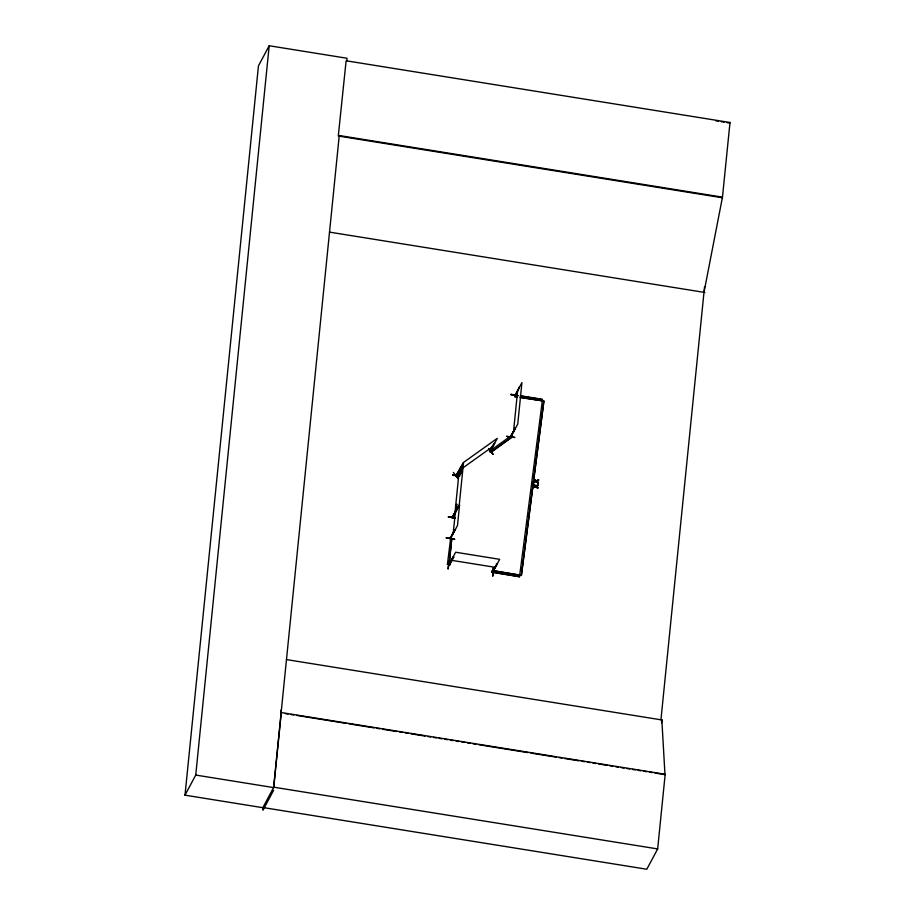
<?xml version="1.0" encoding="UTF-8"?>
<svg xmlns="http://www.w3.org/2000/svg" width="915" height="915" viewBox="0 0 915 915"><rect width="100%" height="100%" fill="white"/><g stroke="black" fill="none" stroke-linecap="round" stroke-linejoin="round"><path stroke-width="1.37" d="M455.258 518.29L448.407 516.849L455.327 518.119M457.1 475.777L456.505 476.715L463.482 462.99L459.307 504.451L452.33 517.41L452.365 516.746L457.043 508.671L452.673 518.13L459.57 504.806L457.489 525.53L450.615 538.5L450.477 537.78M450.626 538.432L447.435 564.315C451.53 564.052 447.79 566.248 449.757 564.738M452.731 518.062L452.948 516.518M454.618 530.025L450.043 538.409M456.676 509.655L452.262 517.993M454.538 539.358L446.394 537.665M459.524 476.303L452.639 474.794L459.524 475.88M447.893 568.833L449.128 560.964L448.304 568.913M456.608 476.498L456.734 475.548M456.882 476.006L456.631 476.246M456.757 508.637L456.985 509.381M461.16 467.931L456.505 476.635M449.517 565.344L453.806 556.972M494.546 567.14L491.938 572.161L492.853 571.589M453.783 557.235L453.062 556.858L448.739 565.241L455.647 552.237L499.647 559.317L492.773 572.31L492.121 571.795M493.299 568.066L492.933 576.084L493.322 568.066M517.696 395.818L510.81 394.319L517.696 395.394M496.296 564.086L497.062 563.926L491.915 572.115L492.739 572.241M514.756 395.36C513.063 400.964 525.77 373.732 514.962 396.275M510.639 436.192C511.039 437.828 511.222 434.636 510.57 436.901L515.225 428.197L510.593 436.272M515.031 395.486L514.607 396.058M514.939 428.151L515.156 428.895L515.225 428.197M519.045 387.4L519.263 388.143M263.245 807.579L262.982 810.198L273.642 790.251M262.925 807.522L646.802 869.25L657.656 848.926L665.182 774.273L281.305 712.545L273.779 787.197L262.845 807.693L185.002 795.169L258.453 65.869L269.193 45.75L347.037 58.263L346.751 61.099M185.002 795.169L195.741 775.062L269.193 45.75M722.164 197.743L338.287 136.015L346.122 60.779L729.998 122.496L722.473 197.148L703.99 292.343M339.191 136.152L273.585 787.575L195.741 775.062M449.174 563.217L451.781 538.42L450.477 537.734M451.781 538.42L449.174 564.326L447.435 564.315M455.007 512.491L459.181 471.042M453.188 533.582L455.281 512.857M456.322 509.563L456.86 504.165L455.613 506.51M460.714 468.217L460.016 475.125L461.263 472.781L461.961 465.872M492.19 572.047L519.548 576.725L492.053 572.298L492.339 570.537L521.436 575.26L543.933 401.113L520.326 397.282M517.444 397.087L514.699 396.641L514.985 394.88L517.73 395.326M513.475 432.052L517.65 390.602M519.548 576.725L519.834 574.963L521.436 575.26M535.675 486.688C540.285 490.932 535.401 484.241 533.376 487.603L535.332 486.105L533.72 484.836L535.332 486.105M533.639 485.007L533.788 484.241L535.801 485.876L538.146 484.939L536.144 486.448L537.791 487.752L536.144 486.448M536.27 481.473L538.237 483.303L536.27 481.473L533.88 482.56L535.847 481.061L534.234 479.792L535.847 481.061M534.143 479.963L534.291 479.197L536.316 480.832L538.649 479.895L536.648 481.416L538.294 482.708L536.648 481.416M520.486 395.772L542.481 399.306L542.195 401.067L543.933 401.113M537.723 488.347L537.871 487.581M538.237 483.303L538.386 482.537M704.561 286.647L660.939 719.796L661.842 719.945L664.976 774.65L655.094 773.061M661.556 722.793L661.854 719.842M519.709 575.215L542.332 400.816L520.2 397.533M521.31 575.512L543.796 401.365M452.468 516.678L452.834 517.764M514.745 395.44L514.985 394.88M450.763 538.169L450.214 538.409L454.904 530.071M460.394 467.348C462.532 465.483 454.492 477.104 456.551 474.965M457.008 474.954L456.333 475.674L456.265 474.988M490.566 450.969L489.525 451.553L493.288 444.564M281.305 712.545L280.939 710.12M453.382 472.403L458.472 478.968M452.593 475.228L459.502 476.2M456.791 476.761L460.497 469.738M510.776 394.742L517.741 395.646M448.396 517.032L455.373 517.764M514.699 396.641L517.581 396.835M490.051 451.45L490.337 450.729L489.628 451.427M491.035 452.193L512.469 436.741L511.439 435.494L490.017 450.935L491.035 452.193L512.469 436.741M488.633 448.853L492.979 454.355L488.644 448.842M510.536 436.81L510.799 435.826M510.856 437.027L517.764 424.011L521.939 382.55L514.676 396.229L514.916 395.074M449.574 565.298L448.842 564.589M534.291 479.197L536.224 480.993L538.649 479.895M533.788 484.241L535.71 486.037L538.146 484.939M533.525 486.814L535.241 486.277M533.376 487.603L535.767 486.517M538.5 480.695L536.739 481.244M729.998 122.496L729.678 123.09L726.899 122.621M492.339 570.537L518.336 574.997M537.986 485.728L536.236 486.288M492.647 572.31L497.062 563.926M452.628 516.3L452.845 517.135M456.093 475.4L456.917 475.228L456.276 475.617L463.184 462.681L497.257 438.376L490.417 451.267M490.486 451.129L489.708 451.781L494.638 443.272L493.883 443.455M492.979 454.355L488.885 448.762M458.895 470.733L492.956 446.428M514.905 395.154L517.593 395.577M448.407 516.849L455.361 517.81M493.665 568.284L492.59 575.855M492.03 571.864L492.808 571.978M338.596 135.431L722.473 197.148M329.469 232.113L704.893 292.48M520.349 396.023L540.971 399.34M451.358 560.277L495.358 567.357M286.418 659.578L661.842 719.945M285.331 713.608L288.156 714.055M290.981 714.512L293.807 714.97M296.62 715.416L346.019 723.365M348.844 723.811L374.246 727.905M377.072 728.351L379.897 728.809M382.71 729.266L396.824 731.531M399.649 731.989L402.474 732.435M405.299 732.892L408.113 733.35M410.938 733.796L425.052 736.072M427.877 736.529L430.702 736.975M433.516 737.433L436.341 737.89M439.166 738.336L441.991 738.794M444.816 739.251L447.629 739.697M450.454 740.155L453.28 740.612M456.105 741.058L458.93 741.516M461.743 741.974L464.568 742.42M467.393 742.877L470.219 743.335M473.044 743.792L475.857 744.238M478.682 744.696L528.081 752.633M530.906 753.091L556.309 757.174M559.134 757.631L561.947 758.089M564.772 758.535L578.886 760.811M581.711 761.257L584.536 761.715M587.35 762.172L590.175 762.618M593 763.076L595.825 763.533M598.65 763.979L607.114 765.34M609.939 765.798L612.753 766.255M615.578 766.713L618.403 767.159M621.228 767.616L624.053 768.074M626.867 768.52L629.692 768.977M632.517 769.435L635.342 769.881M638.167 770.338L640.98 770.796M643.805 771.242L646.631 771.7M649.456 772.157L652.269 772.603M273.779 787.197L657.656 848.926M715.782 120.757L718.561 121.226M721.34 121.695L724.12 122.153M511.302 435.746L512.331 436.993M490.143 450.683L491.172 451.941M446.303 537.837L454.538 539.347L446.303 537.837M506.578 436.363L514.928 437.484L506.601 436.375"/></g></svg>
